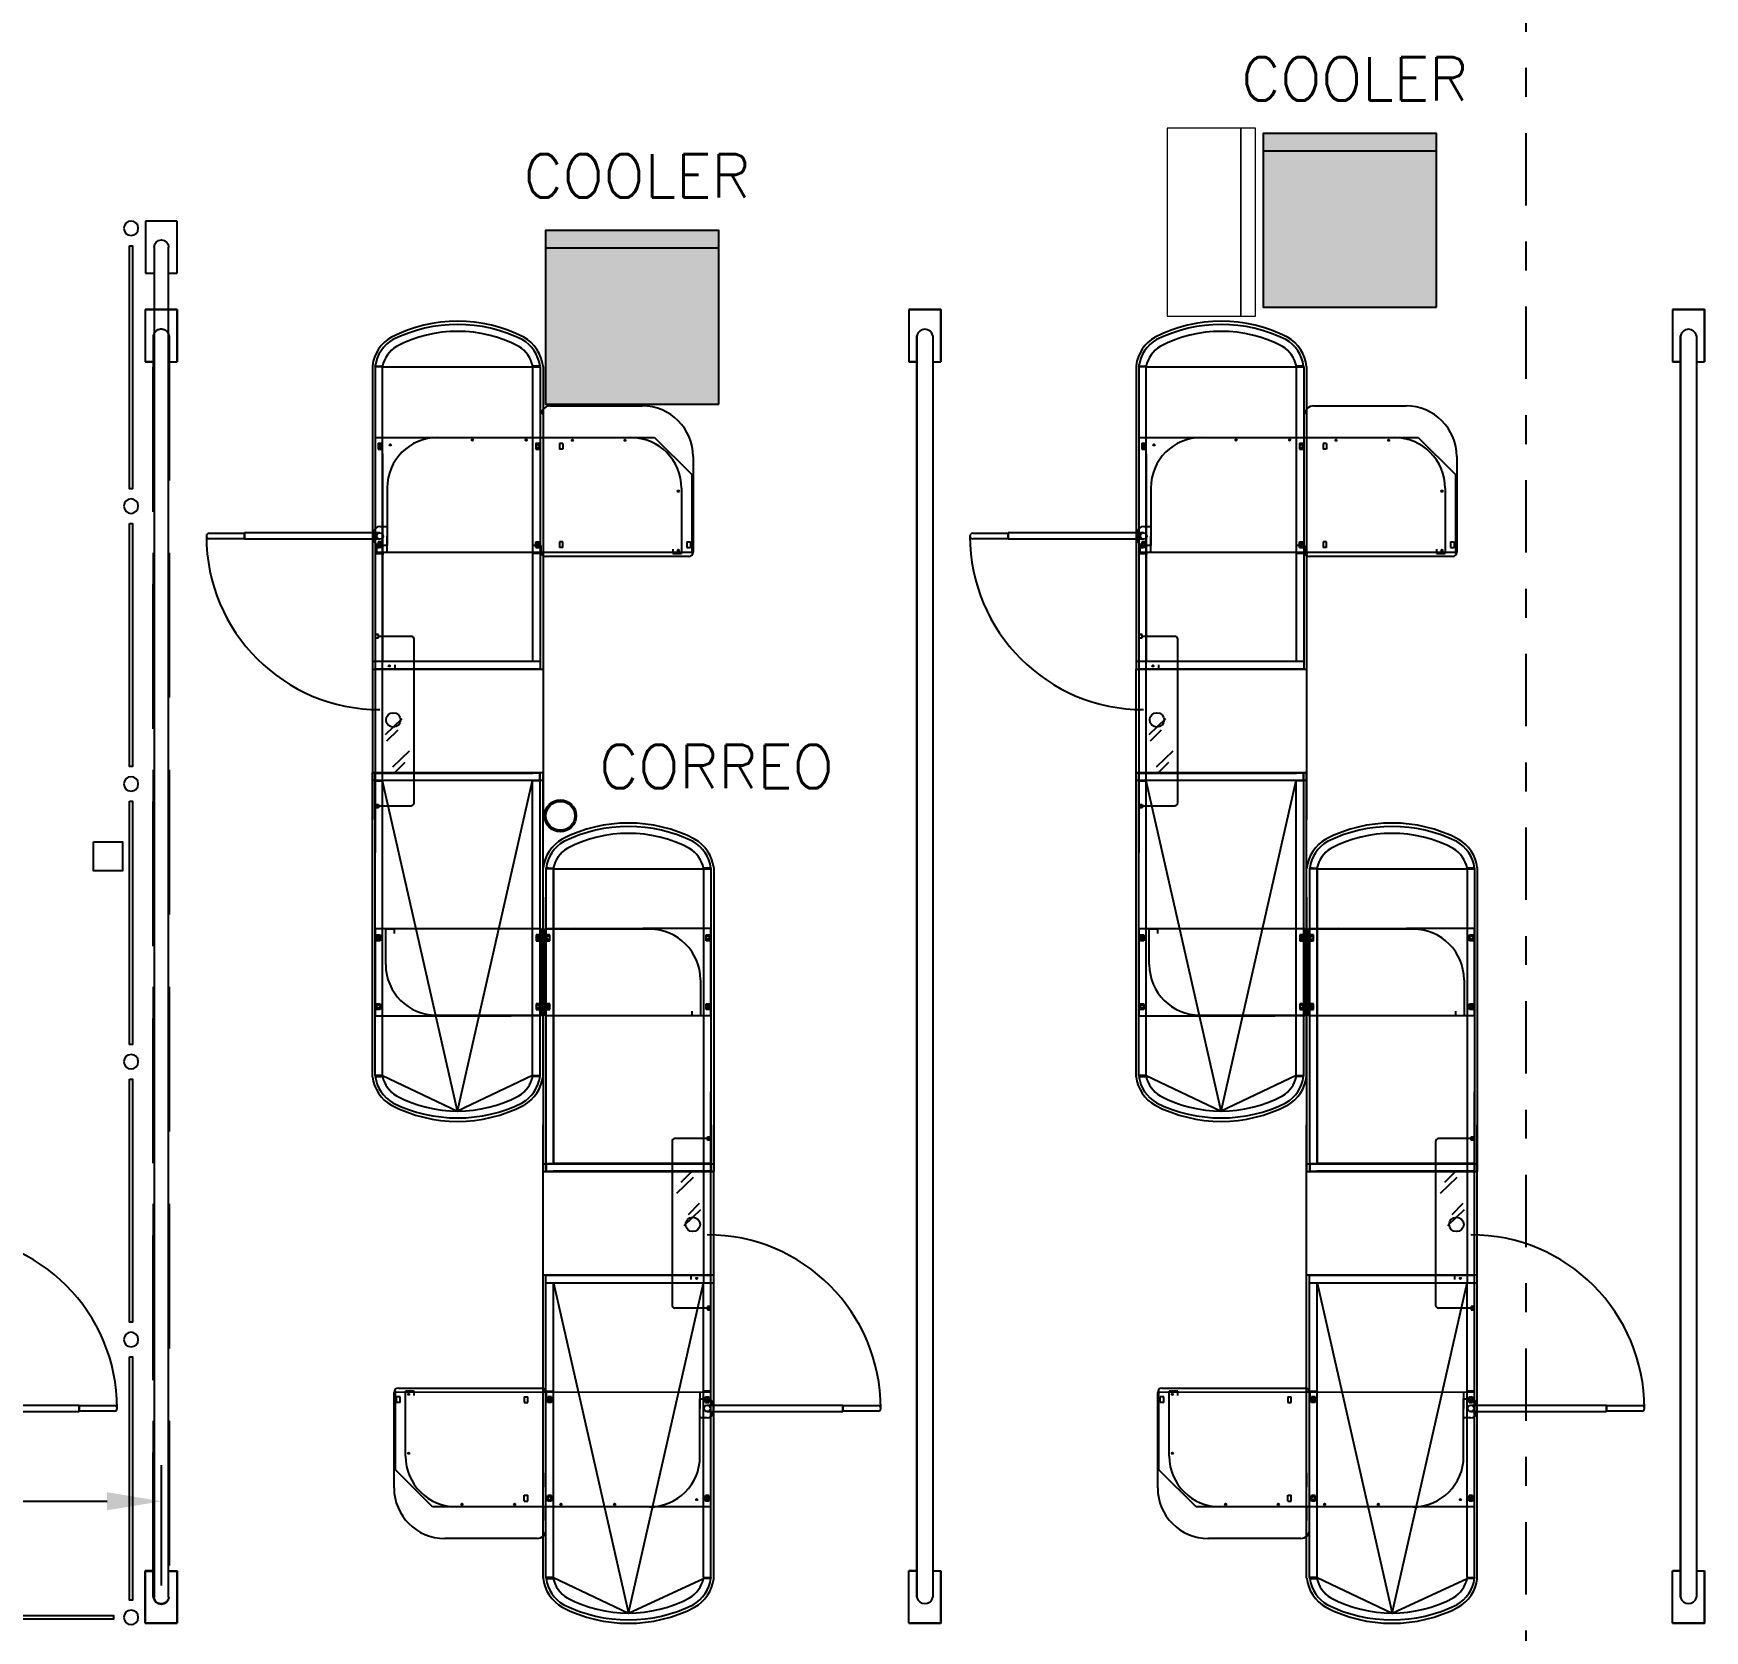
# Model space of a CAD drawing. Header units: millimetres. Extents: x 340 to 1003762, y 22 to 362022.
# Drawn here: x 406.99 to 412.77, y 42.37 to 47.89 of the extents above; entities that cross this region are included whole.
import ezdxf
from ezdxf.enums import TextEntityAlignment as Align
from ezdxf.xclip import XClip

# ---------------------------------------------------------------- set-up
doc = ezdxf.new("R2010")
doc.units = ezdxf.units.MM
doc.header["$XCLIPFRAME"] = 0
doc.linetypes.add('LSBB_P_002 - PLANTA 1° NIVEL SALA DE VENTAS$0$DASHDOT2', pattern=[0.5, 0.25, -0.125, 0, -0.125])
doc.linetypes.add('LSBB_P_002 - PLANTA 1° NIVEL SALA DE VENTAS$0$DASHED', pattern=[0.75, 0.5, -0.25])
for name, color, linetype in [('LSBB_P_002 - PLANTA 1° NIVEL SALA DE VENTAS$0$A-CHECKOUTS', 6, 'Continuous'), ('LSBB_P_002 - PLANTA 1° NIVEL SALA DE VENTAS$0$A-DEMOLICIONES', 30, 'LSBB_P_002 - PLANTA 1° NIVEL SALA DE VENTAS$0$DASHED'), ('LSBB_P_002 - PLANTA 1° NIVEL SALA DE VENTAS$0$COTAS 125', 2, 'Continuous'), ('LSBB_P_002 - PLANTA 1° NIVEL SALA DE VENTAS$0$E-CHECKOUT', 2, 'Continuous'), ('LSBB_P_002 - PLANTA 1° NIVEL SALA DE VENTAS$0$E-MUE-GOND', 8, 'Continuous'), ('LSBB_P_002 - PLANTA 1° NIVEL SALA DE VENTAS$0$EJES', 8, 'LSBB_P_002 - PLANTA 1° NIVEL SALA DE VENTAS$0$DASHDOT2'), ('LSBB_P_002 - PLANTA 1° NIVEL SALA DE VENTAS$0$HATCH LIQUIDOS', 65, 'Continuous'), ('XREF', 7, 'Continuous')]:
    doc.layers.add(name, color=color, linetype=linetype)
doc.layers.add('LSBB_P_002 - PLANTA 1° NIVEL SALA DE VENTAS$0$E-GONDOLAS CAJAS', color=1, linetype='Continuous', lineweight=5)
doc.styles.add('LSBB_P_002 - PLANTA 1° NIVEL SALA DE VENTAS$0$ROMANS', font='romans')
doc.styles.add('LSBB_P_002 - PLANTA 1° NIVEL SALA DE VENTAS$0$YUDICAD_ROMANS', font='romans.shx')
doc.dimstyles.new('LSBB_P_002 - PLANTA 1° NIVEL SALA DE VENTAS$0$DIMENSION-125', dxfattribs={"dimscale": 125, "dimtxt": 0.0015, "dimasz": 0.0015, "dimexe": 0.001, "dimexo": 0.0005, "dimgap": 0.0005, "dimtad": 1, "dimdec": 0, "dimlfac": 100, "dimzin": 0, "dimdsep": 46, "dimtxsty": 'LSBB_P_002 - PLANTA 1° NIVEL SALA DE VENTAS$0$ROMANS', "dimcen": 0.004, "dimclrd": 4, "dimclre": 8, "dimclrt": 3, "dimadec": 0, "dimazin": 0, "dimtfac": 1, "dimtdec": 0, "dimtix": 1, "dimtofl": 0, "dimtmove": 2, "dimatfit": 3, "dimfxl": 0, "dimtolj": 1, "dimtzin": 0, "dimarcsym": 0})

# ---------------------------------------------------------------- blocks, each defined once
blk = doc.blocks.new('LSBB_P_002 - PLANTA 1° NIVEL SALA DE VENTAS$0$CHECKOUT 450')
at = {"layer": 'LSBB_P_002 - PLANTA 1° NIVEL SALA DE VENTAS$0$E-CHECKOUT'}
for p, q in [((-0.2963, 1.9455), (-0.2963, 0.8969)), ((-0.2868, 1.949), (-0.2868, 0.3769)), ((-0.2768, 1.9432), (-0.2868, 1.9432)), ((-0.2868, 1.941), (-0.2868, 1.9432)), ((-0.2768, 1.9432), (-0.2868, 1.9432)), ((-0.2768, 1.942), (-0.2868, 1.942)), ((-0.2608, 1.941), (-0.2868, 1.941)), ((-0.2608, 1.941), (-0.2868, 1.941)), ((-0.2864, 1.9442), (-0.2614, 1.9442)), ((-0.2768, 1.9432), (-0.2768, 1.9442)), ((-0.2768, 1.9432), (-0.2768, 1.942)), ((0.2576, 1.941), (0.2836, 1.941)), ((0.2831, 1.9442), (0.2581, 1.9442)), ((0.2736, 1.9432), (0.2736, 1.9442)), ((0.2736, 1.9432), (0.2836, 1.9432)), ((0.2736, 1.9432), (0.2836, 1.9432)), ((0.2736, 1.9432), (0.2736, 1.942)), ((0.2836, 1.9432), (0.2736, 1.9432)), ((0.2836, 1.9432), (0.2736, 1.9432)), ((0.2736, 1.942), (0.2836, 1.942)), ((0.2836, 1.9432), (0.2836, 0.8969)), ((0.2936, 1.9432), (0.2936, 0.8969)), ((-0.2831, 1.6968), (0.6795, 1.6973)), ((-0.2763, 1.6773), (-0.2643, 1.6773)), ((-0.2763, 1.6773), (-0.2763, 1.6573)), ((-0.2703, 1.6773), (-0.2703, 1.6573)), ((-0.2643, 1.6773), (-0.2643, 1.6573)), ((-0.0703, 1.6968), (0.5973, 1.6968)), ((0.2683, 1.6773), (0.2803, 1.6773)), ((0.2683, 1.6773), (0.2683, 1.6573)), ((0.2803, 1.6773), (0.2803, 1.6573)), ((0.3623, 1.6768), (0.3503, 1.6768)), ((0.3503, 1.6768), (0.3503, 1.6568)), ((0.3623, 1.6768), (0.3623, 1.6568)), ((0.6795, 1.6973), (0.8078, 1.569)), ((-0.2763, 1.6673), (-0.2643, 1.6673)), ((-0.2763, 1.6573), (-0.2643, 1.6573)), ((-0.2608, 1.641), (-0.2608, 0.9231)), ((0.2576, 1.641), (0.2576, 0.9231)), ((0.2683, 1.6573), (0.2803, 1.6573)), ((0.3623, 1.6568), (0.3503, 1.6568)), ((0.8123, 1.6313), (0.8123, 1.3013)), ((0.8078, 1.569), (0.8078, 1.2963)), ((0.7723, 1.5218), (0.7723, 1.2968)), ((-0.2763, 1.3368), (-0.2763, 1.3168)), ((-0.2643, 1.3368), (-0.2763, 1.3368)), ((-0.2643, 1.3368), (-0.2643, 1.3168)), ((0.2683, 1.3168), (0.2683, 1.3368)), ((0.2683, 1.3368), (0.2803, 1.3368)), ((0.2803, 1.3368), (0.2803, 1.3168)), ((0.3503, 1.3368), (0.3503, 1.3168)), ((0.3623, 1.3368), (0.3503, 1.3368)), ((0.3623, 1.3168), (0.3623, 1.3368)), ((0.7913, 1.3368), (0.7913, 1.3168)), ((0.7913, 1.3368), (0.8033, 1.3368)), ((0.8033, 1.3368), (0.8033, 1.3168)), ((-0.2716, 1.3168), (-0.2831, 1.3168)), ((-0.2716, 1.3158), (-0.2831, 1.3158)), ((-0.2831, 1.2981), (-0.2594, 1.2981)), ((-0.2831, 1.2968), (-0.2571, 1.2968)), ((-0.2826, 1.3246), (-0.2571, 1.3246)), ((-0.2826, 1.3246), (-0.2826, 1.2981)), ((-0.2826, 1.3015), (0.8123, 1.301)), ((-0.2643, 1.3168), (-0.2763, 1.3168)), ((-0.2594, 1.2968), (-0.2594, 1.2981)), ((0.2861, 1.3246), (0.2613, 1.3246)), ((0.2623, 1.2968), (0.2623, 1.2981)), ((0.2861, 1.2981), (0.2623, 1.2981)), ((0.2873, 1.2968), (0.2623, 1.2968)), ((0.2683, 1.3168), (0.2803, 1.3168)), ((0.2861, 1.3246), (0.2861, 1.2981)), ((0.2861, 1.2981), (0.2861, 1.3231)), ((0.2973, 1.2968), (0.2873, 1.2968)), ((0.7973, 1.2863), (0.3023, 1.2863)), ((0.3623, 1.3168), (0.3503, 1.3168)), ((0.7423, 1.3118), (0.7423, 1.2968)), ((0.7423, 1.2968), (0.7723, 1.2968)), ((0.7913, 1.3168), (0.8033, 1.3168)), ((0.2824, 0.9231), (-0.2964, 0.9231)), ((-0.2964, 0.8969), (0.2936, 0.8969)), ((-0.2841, 0.8981), (0.2836, 0.8981)), ((-0.2608, -0.5073), (-0.2608, 0.9231)), ((-0.219, 0.8969), (-0.249, 0.8969)), ((-0.219, 0.9119), (-0.219, 0.8969)), ((-0.2868, 0.8504), (-0.2868, 0.2634)), ((-0.2964, 0.5381), (0.18, 0.5381)), ((-0.2963, -0.5118), (-0.2963, 0.5381)), ((-0.2868, 0.5381), (-0.2608, 0.5381)), ((-0.2868, -0.5095), (-0.2868, 0.5381)), ((-0.2868, 0.5369), (-0.2631, 0.5369)), ((-0.2863, 0.5104), (-0.2863, 0.5369)), ((-0.2841, 0.5369), (0.2586, 0.5369)), ((-0.2631, 0.5381), (-0.2631, 0.5369)), ((-0.2208, 0.5377), (-0.1826, 0.5759)), ((0.2586, 0.5381), (0.2586, 0.5369)), ((0.2836, 0.5381), (0.2586, 0.5381)), ((0.2824, 0.5369), (0.2586, 0.5369)), ((0.2824, 0.5369), (0.2824, 0.5119)), ((0.2824, 0.5104), (0.2824, 0.5369)), ((0.2936, 0.5381), (0.2836, 0.5381)), ((0.2836, -0.5095), (0.2836, 0.5381)), ((0.2936, -0.5095), (0.2936, 0.5381)), ((0.2936, 0.5119), (-0.2964, 0.5119)), ((-0.2863, 0.5104), (-0.2608, 0.5104)), ((0.2576, -0.5073), (0.2576, 0.5119)), ((0.2824, 0.5104), (0.2576, 0.5104)), ((0.3036, 0.2086), (0.3036, -0.839)), ((0.3036, 0.2086), (0.3136, 0.2086)), ((0.3036, 0.2086), (0.3136, 0.2086)), ((0.3136, 0.2086), (0.3036, 0.2086)), ((0.3136, 0.2086), (0.3036, 0.2086)), ((0.3136, 0.2073), (0.3036, 0.2073)), ((0.3296, 0.2063), (0.3036, 0.2063)), ((0.3041, 0.2096), (0.3291, 0.2096)), ((0.3136, 0.2086), (0.3136, 0.2096)), ((0.3136, 0.2086), (0.3136, 0.2073)), ((0.3296, 0.2063), (0.3296, -0.8128)), ((0.8481, 0.2063), (0.8741, 0.2063)), ((0.8481, 0.2063), (0.8741, 0.2063)), ((0.8481, 0.2063), (0.8481, -1.224)), ((0.8736, 0.2096), (0.8486, 0.2096)), ((0.8641, 0.2086), (0.8641, 0.2096)), ((0.8641, 0.2086), (0.8741, 0.2086)), ((0.8641, 0.2086), (0.8641, 0.2073)), ((0.8641, 0.2086), (0.8741, 0.2086)), ((0.8641, 0.2073), (0.8741, 0.2073)), ((0.8741, 0.2063), (0.8741, 0.2086)), ((0.8741, 0.2086), (0.8741, -0.839)), ((0.8835, 0.2109), (0.8835, -0.839)), ((0.2936, 0.1086), (0.2936, -0.839)), ((-0.2868, 0), (0.2868, 0)), ((-0.2503, -0.1241), (-0.2503, 0)), ((0.3005, 0), (0.6391, 0)), ((0.8741, 0), (0.6391, 0)), ((-0.2818, -0.0415), (-0.2818, -0.0215)), ((-0.2818, -0.0215), (-0.2698, -0.0215)), ((-0.2818, -0.0315), (-0.2698, -0.0315)), ((-0.2698, -0.0415), (-0.2818, -0.0415)), ((-0.2758, -0.0215), (-0.2758, -0.0415)), ((-0.2698, -0.0215), (-0.2698, -0.0415)), ((-0.2203, -0.0013), (-0.2503, -0.0013)), ((-0.2203, -0.0162), (-0.2203, -0.0013)), ((0.2818, -0.0215), (0.2698, -0.0215)), ((0.2698, -0.0215), (0.2698, -0.0415)), ((0.2818, -0.0315), (0.2698, -0.0315)), ((0.2698, -0.0415), (0.2818, -0.0415)), ((0.2758, -0.0215), (0.2758, -0.0415)), ((0.2818, -0.0415), (0.2818, -0.0215)), ((0.3175, -0.0215), (0.3055, -0.0215)), ((0.3055, -0.0215), (0.3055, -0.0415)), ((0.3055, -0.0415), (0.3175, -0.0415)), ((0.3175, -0.0415), (0.3175, -0.0215)), ((0.8571, -0.0215), (0.8691, -0.0215)), ((0.8571, -0.0415), (0.8571, -0.0215)), ((0.8691, -0.0415), (0.8571, -0.0415)), ((0.8691, -0.0215), (0.8691, -0.0415)), ((0.8376, -0.1768), (0.8376, -0.3009)), ((-0.2818, -0.2794), (-0.2818, -0.2594)), ((-0.2818, -0.2594), (-0.2698, -0.2594)), ((-0.2698, -0.2794), (-0.2818, -0.2794)), ((-0.2698, -0.2594), (-0.2698, -0.2794)), ((0.2818, -0.2594), (0.2698, -0.2594)), ((0.2698, -0.2594), (0.2698, -0.2794)), ((0.2698, -0.2794), (0.2818, -0.2794)), ((0.2818, -0.2794), (0.2818, -0.2594)), ((0.3175, -0.2594), (0.3055, -0.2594)), ((0.3055, -0.2594), (0.3055, -0.2794)), ((0.3055, -0.2694), (0.3175, -0.2694)), ((0.3055, -0.2794), (0.3175, -0.2794)), ((0.3115, -0.2794), (0.3115, -0.2594)), ((0.3175, -0.2794), (0.3175, -0.2594)), ((0.8076, -0.2846), (0.8076, -0.2996)), ((0.8571, -0.2594), (0.8691, -0.2594)), ((0.8571, -0.2794), (0.8571, -0.2594)), ((0.8691, -0.2694), (0.8571, -0.2694)), ((0.8691, -0.2794), (0.8571, -0.2794)), ((0.8631, -0.2794), (0.8631, -0.2594)), ((0.8691, -0.2594), (0.8691, -0.2794)), ((-0.2868, -0.3009), (-0.0518, -0.3009)), ((0.2868, -0.3009), (-0.0518, -0.3009)), ((0.8741, -0.3009), (0.3005, -0.3009)), ((0.8076, -0.2996), (0.8376, -0.2996)), ((-0.2868, -0.5073), (-0.2868, -0.5095)), ((-0.2608, -0.5073), (-0.2868, -0.5073)), ((-0.2608, -0.5073), (-0.2868, -0.5073)), ((-0.2768, -0.5083), (-0.2868, -0.5083)), ((-0.2768, -0.5095), (-0.2868, -0.5095)), ((-0.2768, -0.5095), (-0.2868, -0.5095)), ((-0.2864, -0.5105), (-0.2614, -0.5105)), ((-0.2768, -0.5095), (-0.2768, -0.5083)), ((-0.2768, -0.5095), (-0.2768, -0.5105)), ((0.2576, -0.5073), (0.2836, -0.5073)), ((0.2831, -0.5105), (0.2581, -0.5105)), ((0.2736, -0.5083), (0.2836, -0.5083)), ((0.2736, -0.5095), (0.2736, -0.5083)), ((0.2836, -0.5095), (0.2736, -0.5095)), ((0.2836, -0.5095), (0.2736, -0.5095)), ((0.2736, -0.5095), (0.2836, -0.5095)), ((0.2736, -0.5095), (0.2836, -0.5095)), ((0.2736, -0.5095), (0.2736, -0.5105)), ((0.8741, -1.1512), (0.8741, -0.5642)), ((0.8741, -2.2419), (0.8741, -0.6777)), ((0.2936, -0.8128), (0.8836, -0.8128)), ((0.2936, -0.839), (0.3036, -0.839)), ((0.3036, -0.839), (0.3286, -0.839)), ((0.3049, -0.8113), (0.3296, -0.8113)), ((0.3049, -0.8113), (0.3049, -0.8378)), ((0.3049, -0.8378), (0.3049, -0.8128)), ((0.3049, -0.8378), (0.3286, -0.8378)), ((0.8713, -0.8378), (0.3286, -0.8378)), ((0.3286, -0.839), (0.3286, -0.8378)), ((0.8836, -0.839), (0.4072, -0.839)), ((0.8836, -1.1977), (0.2936, -1.1978)), ((0.2936, -2.2441), (0.2936, -1.1978)), ((0.3036, -2.2441), (0.3036, -1.1978)), ((0.8713, -1.199), (0.3036, -1.199)), ((0.8835, -2.2465), (0.8835, -1.1977)), ((0.3049, -1.224), (0.8836, -1.224)), ((0.3296, -2.2419), (0.3296, -1.224)), ((0.8481, -2.2419), (0.8481, -1.224)), ((0.8736, -1.6024), (-0.2214, -1.6019)), ((-0.2214, -1.9323), (-0.2214, -1.6023)), ((-0.2169, -1.87), (-0.2169, -1.5973)), ((-0.2064, -1.5873), (0.2886, -1.5873)), ((-0.1814, -1.8228), (-0.1814, -1.5978)), ((-0.1514, -1.5978), (-0.1814, -1.5978)), ((-0.1514, -1.6128), (-0.1514, -1.5978)), ((0.2936, -1.5978), (0.3036, -1.5978)), ((0.3036, -1.5978), (0.3286, -1.5978)), ((0.3049, -1.599), (0.3286, -1.599)), ((0.3049, -1.6255), (0.3049, -1.599)), ((0.3049, -1.599), (0.3049, -1.624)), ((0.3286, -1.5978), (0.3286, -1.599)), ((0.8741, -1.5978), (0.8481, -1.5978)), ((0.8503, -1.5978), (0.8503, -1.599)), ((0.8741, -1.599), (0.8503, -1.599)), ((0.8736, -1.6255), (0.8736, -1.599)), ((-0.2124, -1.6378), (-0.2124, -1.6178)), ((-0.2004, -1.6178), (-0.2124, -1.6178)), ((-0.2004, -1.6378), (-0.2124, -1.6378)), ((-0.2004, -1.6378), (-0.2004, -1.6178)), ((0.2286, -1.6178), (0.2286, -1.6378)), ((0.2286, -1.6178), (0.2406, -1.6178)), ((0.2286, -1.6378), (0.2406, -1.6378)), ((0.2406, -1.6378), (0.2406, -1.6178)), ((0.3049, -1.6255), (0.3296, -1.6255)), ((0.3106, -1.6378), (0.3106, -1.6178)), ((0.3226, -1.6178), (0.3106, -1.6178)), ((0.3226, -1.6378), (0.3106, -1.6378)), ((0.3226, -1.6178), (0.3226, -1.6378)), ((0.8736, -1.6255), (0.8481, -1.6255)), ((0.8552, -1.6178), (0.8672, -1.6178)), ((0.8552, -1.6378), (0.8552, -1.6178)), ((0.8552, -1.6378), (0.8672, -1.6378)), ((0.8672, -1.6378), (0.8672, -1.6178)), ((-0.0886, -1.9983), (-0.2169, -1.87)), ((0.2936, -1.8802), (0.2936, -1.9302)), ((0.2286, -1.9578), (0.2406, -1.9578)), ((0.2286, -1.9778), (0.2286, -1.9578)), ((0.2406, -1.9778), (0.2406, -1.9578)), ((0.3226, -1.9583), (0.3106, -1.9583)), ((0.3106, -1.9783), (0.3106, -1.9583)), ((0.3226, -1.9783), (0.3226, -1.9583)), ((0.8672, -1.9583), (0.8552, -1.9583)), ((0.8552, -1.9783), (0.8552, -1.9583)), ((0.8612, -1.9783), (0.8612, -1.9583)), ((0.8672, -1.9783), (0.8672, -1.9583)), ((0.8741, -1.9978), (-0.0886, -1.9983)), ((0.6612, -1.9978), (-0.0064, -1.9978)), ((0.2286, -1.9778), (0.2406, -1.9778)), ((0.2936, -1.9951), (0.2936, -2.0451)), ((0.3226, -1.9783), (0.3106, -1.9783)), ((0.8672, -1.9683), (0.8552, -1.9683)), ((0.8672, -1.9783), (0.8552, -1.9783)), ((0.3296, -2.2419), (0.3036, -2.2419)), ((0.3136, -2.2429), (0.3036, -2.2429)), ((0.3136, -2.2441), (0.3036, -2.2441)), ((0.3136, -2.2441), (0.3036, -2.2441)), ((0.3036, -2.2441), (0.3136, -2.2441)), ((0.3036, -2.2441), (0.3136, -2.2441)), ((0.3041, -2.2451), (0.3291, -2.2451)), ((0.3136, -2.2441), (0.3136, -2.2429)), ((0.3136, -2.2441), (0.3136, -2.2451)), ((0.8481, -2.2419), (0.8741, -2.2419)), ((0.8481, -2.2419), (0.8741, -2.2419)), ((0.8736, -2.2451), (0.8486, -2.2451)), ((0.8641, -2.2429), (0.8741, -2.2429)), ((0.8641, -2.2441), (0.8641, -2.2429)), ((0.8641, -2.2441), (0.8741, -2.2441)), ((0.8641, -2.2441), (0.8641, -2.2451)), ((0.8641, -2.2441), (0.8741, -2.2441)), ((0.8741, -2.2419), (0.8741, -2.2441))]:
    blk.add_line(p, q, dxfattribs=at)
at = {"layer": 'LSBB_P_002 - PLANTA 1° NIVEL SALA DE VENTAS$0$E-CHECKOUT', "linetype": 'Continuous'}
for p, q in [((-0.2608, 1.941), (0.2576, 1.941)), ((-0.2453, 1.5223), (-0.2453, 1.3898)), ((-0.2703, 1.3898), (-0.2453, 1.3898)), ((-0.2703, 1.3898), (-0.2703, 1.3898)), ((-0.2453, 1.3898), (-0.2453, 1.3238)), ((-0.8608, 1.3663), (-0.7386, 1.3663)), ((-0.7386, 1.3473), (-0.8608, 1.3473)), ((-0.7386, 1.3458), (-0.7386, 1.3678)), ((-0.2703, 1.3678), (-0.7386, 1.3678)), ((-0.7386, 1.3663), (-0.7386, 1.3473)), ((-0.2703, 1.3458), (-0.7386, 1.3458)), ((-0.2903, 1.3438), (-0.2903, 1.3698)), ((-0.2453, 1.3015), (-0.2453, 1.3568)), ((-0.2453, 1.3238), (-0.2703, 1.3238)), ((-0.2964, 0.8969), (-0.2964, 0.3769)), ((0.2936, 0.8969), (0.2936, 0.3769)), ((0.2586, 0.5381), (-0.2964, 0.5381)), ((-0.2868, 0), (-0.2868, -0.3009)), ((0.2868, 0), (0.2868, -0.3009)), ((0.3005, -0.3009), (0.3005, 0)), ((0.8727, -0.0002), (0.4041, 0)), ((0.8741, -0.3009), (0.8741, 0)), ((0.6626, -0.0018), (0.3005, -0.0018)), ((-0.2854, -0.3007), (0.1832, -0.3009)), ((-0.0753, -0.2991), (0.2868, -0.2991)), ((0.2936, -1.1978), (0.2936, -0.6777)), ((0.8836, -1.1977), (0.8836, -0.6777)), ((0.3286, -0.839), (0.8836, -0.839)), ((0.8362, -1.6024), (0.8362, -1.6578)), ((0.8362, -1.6908), (0.8362, -1.6248)), ((0.8362, -1.6248), (0.8612, -1.6248)), ((0.8612, -1.6468), (1.3296, -1.6468)), ((0.8612, -1.6688), (1.3296, -1.6688)), ((0.8812, -1.6448), (0.8812, -1.6708)), ((1.3296, -1.6468), (1.3296, -1.6688)), ((1.3296, -1.6673), (1.3296, -1.6483)), ((1.3296, -1.6483), (1.4517, -1.6483)), ((1.4517, -1.6673), (1.3296, -1.6673)), ((0.8612, -1.6908), (0.8362, -1.6908)), ((0.8362, -1.8233), (0.8362, -1.6908)), ((0.8612, -1.6908), (0.8612, -1.6908)), ((0.2936, -1.9102), (0.2936, -1.8802))]:
    blk.add_line(p, q, dxfattribs=at)
at = {"layer": 'LSBB_P_002 - PLANTA 1° NIVEL SALA DE VENTAS$0$E-CHECKOUT', "ltscale": 0.1}
for p, q in [((0.3173, 1.8063), (0.6373, 1.8063)), ((0.2736, -2.1073), (-0.0464, -2.1073))]:
    blk.add_line(p, q, dxfattribs=at)
at = {"layer": 'LSBB_P_002 - PLANTA 1° NIVEL SALA DE VENTAS$0$E-CHECKOUT', "color": 8}
for p, q in [((-0.2868, 1.0169), (-0.2868, 1.0054)), ((-0.2753, 1.0169), (-0.2868, 1.0169)), ((-0.2753, 1.0159), (-0.2868, 1.0159)), ((-0.2868, 1.0054), (-0.2753, 1.0054)), ((-0.2772, 1.0104), (-0.1622, 1.0104)), ((-0.2753, 1.0054), (-0.2753, 1.0169)), ((-0.2753, 1.0054), (-0.2753, 1.0169)), ((-0.1522, 0.4346), (-0.1522, 1.0004)), ((-0.2505, 0.6705), (-0.1929, 0.726)), ((-0.2459, 0.6494), (-0.2077, 0.6876)), ((-0.2253, 0.5587), (-0.1677, 0.6143)), ((-0.1667, 0.5876), (-0.1667, 0.5876)), ((-0.2872, 0.4246), (-0.1611, 0.4246)), ((-0.2868, 0.4181), (-0.2868, 0.4296)), ((-0.2868, 0.4296), (-0.2753, 0.4296)), ((-0.2753, 0.4191), (-0.2868, 0.4191)), ((-0.2753, 0.4181), (-0.2868, 0.4181)), ((-0.2753, 0.4296), (-0.2753, 0.4181)), ((-0.2753, 0.4296), (-0.2753, 0.4181)), ((0.7395, -0.7355), (0.7395, -1.3012)), ((0.8745, -0.7255), (0.7483, -0.7255)), ((0.8626, -0.7305), (0.8626, -0.719)), ((0.8626, -0.7305), (0.8626, -0.719)), ((0.8626, -0.719), (0.8741, -0.719)), ((0.8626, -0.72), (0.8741, -0.72)), ((0.8741, -0.7305), (0.8626, -0.7305)), ((0.8741, -0.719), (0.8741, -0.7305)), ((0.8126, -0.8596), (0.755, -0.9152)), ((0.808, -0.8386), (0.7699, -0.8768)), ((0.8736, -0.8113), (0.8481, -0.8113)), ((0.8741, -0.839), (0.8481, -0.839)), ((0.8503, -0.839), (0.8503, -0.8378)), ((0.8741, -0.8378), (0.8503, -0.8378)), ((0.8736, -0.8113), (0.8736, -0.8378)), ((0.7539, -0.8884), (0.7539, -0.8884)), ((0.8377, -0.9713), (0.7801, -1.0269)), ((0.8332, -0.9503), (0.795, -0.9885)), ((0.8062, -1.1978), (0.8362, -1.1978)), ((0.8062, -1.2128), (0.8062, -1.1978)), ((0.8645, -1.3112), (0.7495, -1.3112)), ((0.8626, -1.3062), (0.8626, -1.3177)), ((0.8741, -1.3062), (0.8626, -1.3062)), ((0.8626, -1.3167), (0.8741, -1.3167)), ((0.8626, -1.3177), (0.8741, -1.3177)), ((0.8645, -1.3112), (0.8745, -1.3112)), ((0.8741, -1.3177), (0.8741, -1.3062))]:
    blk.add_line(p, q, dxfattribs=at)
at = {"layer": 'LSBB_P_002 - PLANTA 1° NIVEL SALA DE VENTAS$0$E-CHECKOUT', "color": 8, "linetype": 'Continuous'}
for p, q in [((-0.0016, -0.6303), (-0.2608, 0.5104)), ((-0.0016, -0.6303), (0.2576, 0.5119)), ((-0.2608, -0.5073), (-0.0016, -0.6303)), ((0.2576, -0.5073), (-0.0016, -0.6303)), ((0.3296, -1.224), (0.5889, -2.3649)), ((0.5889, -2.3649), (0.8481, -1.224)), ((0.3296, -2.2419), (0.5889, -2.3649)), ((0.5889, -2.3649), (0.8486, -2.2451))]:
    blk.add_line(p, q, dxfattribs=at)
at = {"layer": 'LSBB_P_002 - PLANTA 1° NIVEL SALA DE VENTAS$0$E-CHECKOUT', "linetype": 'Continuous'}
for points in [[(-0.2608, 1.941), (0.2576, 1.941), (0.2576, 0.9231), (-0.2608, 0.9231)], [(-0.2608, 1.941), (0.2576, 1.941), (0.2576, 0.9231), (-0.2608, 0.9231)], [(0.8481, -0.8115), (0.3296, -0.8115), (0.3296, 0.2063), (0.8481, 0.2063)], [(0.8481, -0.8115), (0.3296, -0.8115), (0.3296, 0.2063), (0.8481, 0.2063)]]:
    blk.add_lwpolyline(points, close=True, dxfattribs=at)
at = {"layer": 'LSBB_P_002 - PLANTA 1° NIVEL SALA DE VENTAS$0$E-CHECKOUT'}
for centre, radius in [((0.0497, 1.6883), 0.0025), ((0.2353, 1.6883), 0.0025), ((0.3953, 1.6878), 0.0025), ((0.5773, 1.6878), 0.0025), ((-0.2703, 1.6673), 0.0055), ((-0.2343, 1.6718), 0.0025), ((0.2748, 1.6673), 0.0055), ((0.7613, 1.5118), 0.0025), ((-0.2703, 1.3268), 0.0055), ((0.2748, 1.3268), 0.0055), ((0.7613, 1.3078), 0.0025), ((-0.238, 0.9079), 0.0025), ((-0.2758, -0.0315), 0.0055), ((0.2758, -0.0315), 0.0055), ((0.3115, -0.0315), 0.0055), ((0.8631, -0.0315), 0.0055), ((-0.2758, -0.2694), 0.0055), ((0.2758, -0.2694), 0.0055), ((0.3115, -0.2694), 0.0055), ((0.8631, -0.2694), 0.0055), ((-0.1704, -1.6088), 0.0025), ((0.3161, -1.6278), 0.0055), ((0.8612, -1.6278), 0.0055), ((-0.1704, -1.8128), 0.0025), ((0.3161, -1.9683), 0.0055), ((0.8612, -1.9683), 0.0055), ((0.0136, -1.9888), 0.0025), ((0.1956, -1.9888), 0.0025), ((0.3556, -1.9893), 0.0025), ((0.5412, -1.9893), 0.0025), ((0.8252, -1.9728), 0.0025)]:
    blk.add_circle(centre, radius, dxfattribs=at)
at = {"layer": 'LSBB_P_002 - PLANTA 1° NIVEL SALA DE VENTAS$0$E-CHECKOUT', "linetype": 'Continuous'}
for centre in [(-0.2703, 1.3568), (0.8612, -1.6578)]:
    blk.add_circle(centre, 0.011, dxfattribs=at)
at = {"layer": 'LSBB_P_002 - PLANTA 1° NIVEL SALA DE VENTAS$0$E-CHECKOUT', "color": 8}
for centre, radius in [((-0.2241, 0.7211), 0.025), ((0.8114, -1.022), 0.025), ((0.8252, -1.2088), 0.0025)]:
    blk.add_circle(centre, radius, dxfattribs=at)
at = {"layer": 'LSBB_P_002 - PLANTA 1° NIVEL SALA DE VENTAS$0$E-CHECKOUT'}
for centre, radius, start, end in [((-0.0016, 1.5995), 0.5, 62.78974, 117.21026), ((-0.0016, 1.5824), 0.5053, 63.73094, 116.26906), ((-0.1634, 1.928), 0.134, 119.90141, 172.49817), ((-0.1634, 1.928), 0.124, 119.90141, 172.49817), ((-0.0016, 1.6092), 0.4548, 62.27991, 117.72009), ((0.1602, 1.928), 0.124, 7.50183, 60.09859), ((0.1593, 1.927), 0.1353, 6.86396, 59.96911), ((-0.1587, 1.9219), 0.105, 121.20062, 167.75138), ((0.1555, 1.9219), 0.105, 12.24862, 58.79938), ((0.6373, 1.6313), 0.175, 0, 90), ((-0.0703, 1.5223), 0.175, 90, 180), ((0.5973, 1.5218), 0.175, 0, 90), ((0.3023, 1.3013), 0.015, 180, 270), ((0.7973, 1.3013), 0.015, 270, 0), ((0.5889, -0.1351), 0.5, 62.78974, 117.21026), ((0.5889, -0.1522), 0.5053, 63.73094, 116.26906), ((0.428, 0.1924), 0.1353, 120.03089, 173.13604), ((0.427, 0.1934), 0.124, 119.90141, 172.49817), ((0.5889, -0.1255), 0.4548, 62.27991, 117.72009), ((0.7507, 0.1934), 0.124, 7.50183, 60.09859), ((0.7507, 0.1934), 0.134, 7.50183, 60.09859), ((0.4317, 0.1873), 0.105, 121.20062, 167.75138), ((0.746, 0.1873), 0.105, 12.24862, 58.79938), ((0.6626, -0.1768), 0.175, 0, 90), ((-0.0753, -0.1241), 0.175, 180, 270), ((-0.1634, -0.4943), 0.134, 187.50183, 240.09859), ((-0.1634, -0.4943), 0.124, 187.50183, 240.09859), ((-0.1587, -0.4882), 0.105, 192.24862, 238.79938), ((0.1555, -0.4882), 0.105, 301.20062, 347.75138), ((0.1602, -0.4943), 0.124, 299.90141, 352.49817), ((0.1593, -0.4934), 0.1353, 300.03089, 353.13604), ((-0.0016, -0.1658), 0.5, 242.78974, 297.21026), ((-0.0016, -0.1487), 0.5053, 243.73094, 296.26906), ((-0.0016, -0.1755), 0.4548, 242.27991, 297.72009), ((-0.2064, -1.6023), 0.015, 90, 180), ((0.2886, -1.6023), 0.015, 0, 90), ((-0.0064, -1.8228), 0.175, 180, 270), ((0.6612, -1.8233), 0.175, 270, 0), ((-0.0464, -1.9323), 0.175, 180, 270), ((0.428, -2.228), 0.1353, 186.86396, 239.96911), ((0.427, -2.229), 0.124, 187.50183, 240.09859), ((0.4317, -2.2229), 0.105, 192.24862, 238.79938), ((0.746, -2.2229), 0.105, 301.20062, 347.75138), ((0.7507, -2.229), 0.124, 299.90141, 352.49817), ((0.7507, -2.229), 0.134, 299.90141, 352.49817), ((0.5889, -1.9005), 0.5, 242.78974, 297.21026), ((0.5889, -1.8833), 0.5053, 243.73094, 296.26906), ((0.5889, -1.9101), 0.4548, 242.27991, 297.72009)]:
    blk.add_arc(centre, radius, start, end, dxfattribs=at)
at = {"layer": 'LSBB_P_002 - PLANTA 1° NIVEL SALA DE VENTAS$0$E-CHECKOUT', "ltscale": 0.1}
for centre, start, end in [((0.3173, 1.7763), 90, 180), ((0.2736, -2.0773), 270, 0)]:
    blk.add_arc(centre, 0.03, start, end, dxfattribs=at)
at = {"layer": 'LSBB_P_002 - PLANTA 1° NIVEL SALA DE VENTAS$0$E-CHECKOUT', "linetype": 'Continuous'}
for centre, radius, start, end in [((-0.2703, 1.3698), 0.02, 90, 180), ((-0.8608, 1.3568), 0.0095, 90, 270), ((-0.2703, 1.3568), 0.6, 180, 269.9878), ((-0.2703, 1.3438), 0.02, 180, 270), ((0.8612, -1.6578), 0.6, 0, 89.9878), ((0.8612, -1.6448), 0.02, 0, 90), ((0.8612, -1.6708), 0.02, 270, 0), ((1.4517, -1.6578), 0.0095, 270, 90)]:
    blk.add_arc(centre, radius, start, end, dxfattribs=at)
at = {"layer": 'LSBB_P_002 - PLANTA 1° NIVEL SALA DE VENTAS$0$E-CHECKOUT', "color": 8}
for centre, start, end in [((-0.1622, 1.0004), 0, 90), ((-0.1622, 0.4346), 270, 0), ((0.7495, -0.7355), 90, 180), ((0.7495, -1.3012), 180, 270)]:
    blk.add_arc(centre, 0.01, start, end, dxfattribs=at)
blk = doc.blocks.new('*D529')
at = {"layer": 'LSBB_P_002 - PLANTA 1° NIVEL SALA DE VENTAS$0$COTAS 125', "color": 8, "linetype": 'Continuous', "lineweight": -2, "transparency": 16777216}
for p, q in [((817.0743, 257.3464, 0), (817.0743, 257.7624, 0)), ((822.7223, 257.3464, 0), (822.7223, 257.7624, 0))]:
    blk.add_line(p, q, dxfattribs=at)
at = {"layer": 'LSBB_P_002 - PLANTA 1° NIVEL SALA DE VENTAS$0$COTAS 125', "linetype": 'Continuous', "lineweight": -2, "transparency": 16777216}
blk.add_line((817.2618, 257.6374, 0), (822.5348, 257.6374, 0), dxfattribs=at)
at = {"layer": 'LSBB_P_002 - PLANTA 1° NIVEL SALA DE VENTAS$0$COTAS 125', "transparency": 16777216}
for points in [[(817.2618, 257.6687, 0), (817.2618, 257.6062, 0), (817.0743, 257.6374, 0)], [(822.5348, 257.6687, 0), (822.5348, 257.6062, 0), (822.7223, 257.6374, 0)]]:
    blk.add_solid(points, dxfattribs=at)
at = {"layer": 'LSBB_P_002 - PLANTA 1° NIVEL SALA DE VENTAS$0$COTAS 125', "color": 2, "transparency": 16777216, "insert": (819.8983, 257.7937, 0), "char_height": 0.1875, "attachment_point": 5, "style": 'LSBB_P_002 - PLANTA 1° NIVEL SALA DE VENTAS$0$ROMANS'}
blk.add_mtext('\\A1;565', dxfattribs=at)
blk = doc.blocks.new('LSBB_P_002 - PLANTA 1° NIVEL SALA DE VENTAS$0$self scanning (16.03.2016)')
at = {"layer": 'LSBB_P_002 - PLANTA 1° NIVEL SALA DE VENTAS$0$A-CHECKOUTS'}
for p, q in [((6256.89, 1692.5), (6256.89, 1681.5)), ((6267.89, 1692.5), (6256.89, 1692.5)), ((6256.89, 1692.5), (6256.89, 1674.5)), ((6267.89, 1674.5), (6267.89, 1692.5)), ((6259.89, 1216.95), (6259.89, 1683.5)), ((6264.89, 1683.5), (6264.89, 1216.95)), ((6256.89, 1674.5), (6259.89, 1674.5)), ((6264.89, 1674.5), (6267.89, 1674.5)), ((6256.89, 1225.95), (6259.89, 1225.95)), ((6256.89, 1207.95), (6256.89, 1225.95)), ((6264.89, 1225.95), (6267.89, 1225.95)), ((6267.89, 1225.95), (6267.89, 1207.95)), ((6267.89, 1207.95), (6256.89, 1207.95))]:
    blk.add_line(p, q, dxfattribs=at)
for points in [[(6172.19, 1690.95), (6245.89, 1690.95), (6245.89, 1689.95), (6172.19, 1689.95)], [(6251.39, 1600.45), (6252.39, 1600.45), (6252.39, 1684.45), (6251.39, 1684.45)], [(6251.39, 1504.45), (6252.39, 1504.45), (6252.39, 1588.45), (6251.39, 1588.45)], [(6251.39, 1408.45), (6252.39, 1408.45), (6252.39, 1492.45), (6251.39, 1492.45)], [(6238.89, 1422.47), (6248.89, 1422.47), (6248.89, 1432.47), (6238.89, 1432.47)], [(6251.39, 1312.45), (6252.39, 1312.45), (6252.39, 1396.45), (6251.39, 1396.45)], [(6251.39, 1216.45), (6252.39, 1216.45), (6252.39, 1300.45), (6251.39, 1300.45)]]:
    blk.add_lwpolyline(points, close=True, dxfattribs=at)
for centre in [(6251.89, 1690.45), (6251.89, 1690.45), (6251.89, 1594.45), (6251.89, 1498.45), (6251.89, 1402.45), (6251.89, 1306.45), (6251.89, 1210.45)]:
    blk.add_circle(centre, 2.5, dxfattribs=at)
for centre, start, end in [((6262.39, 1683.5, 0), 0, 180), ((6262.39, 1216.95, 0), 180, 0)]:
    blk.add_arc(centre, 2.5, start, end, dxfattribs=at)
blk = doc.blocks.new('LSBB_P_002 - PLANTA 1° NIVEL SALA DE VENTAS$0$DEMOL')
at = {"layer": 'LSBB_P_002 - PLANTA 1° NIVEL SALA DE VENTAS$0$A-DEMOLICIONES'}
for p, q in [((1022.6662, 261.7556), (1022.7775, 261.7556)), ((1022.6662, 261.7556), (1022.6662, 261.5748)), ((1022.6662, 261.7556), (1022.6662, 261.5748)), ((1022.7775, 261.7556), (1022.6662, 261.7556)), ((1022.7775, 261.7556), (1022.7775, 261.5748)), ((1022.7775, 261.5748), (1022.7775, 261.7556)), ((1022.694, 257.3061), (1022.694, 261.6652)), ((1022.694, 261.6652), (1022.694, 257.3061)), ((1022.7497, 261.6652), (1022.7497, 257.3061)), ((1022.7497, 261.6652), (1022.7497, 257.3061)), ((1022.6662, 261.5748), (1022.694, 261.5748)), ((1022.694, 261.5748), (1022.6662, 261.5748)), ((1022.7497, 261.5748), (1022.7775, 261.5748)), ((1022.7497, 261.5748), (1022.7775, 261.5748)), ((1022.6662, 257.2156), (1022.6662, 257.3965)), ((1022.6662, 257.3965), (1022.694, 257.3965)), ((1022.694, 257.3965), (1022.6662, 257.3965)), ((1022.6662, 257.2156), (1022.6662, 257.3965)), ((1022.7497, 257.3965), (1022.7775, 257.3965)), ((1022.7497, 257.3965), (1022.7775, 257.3965)), ((1022.7775, 257.2156), (1022.7775, 257.3965)), ((1022.7775, 257.3965), (1022.7775, 257.2156)), ((1022.6662, 257.2156), (1022.7775, 257.2156)), ((1022.7775, 257.2156), (1022.6662, 257.2156))]:
    blk.add_line(p, q, dxfattribs=at)
at = {"layer": 'LSBB_P_002 - PLANTA 1° NIVEL SALA DE VENTAS$0$A-DEMOLICIONES', "linetype": 'Continuous'}
for p, q in [((1021.9695, 257.9693), (1022.4379, 257.9693)), ((1021.9695, 257.9473), (1022.4379, 257.9473)), ((1022.4379, 257.9693), (1022.4379, 257.9473)), ((1022.4379, 257.9488), (1022.4379, 257.9678)), ((1022.4379, 257.9678), (1022.56, 257.9678)), ((1022.56, 257.9488), (1022.4379, 257.9488))]:
    blk.add_line(p, q, dxfattribs=at)
at = {"layer": 'LSBB_P_002 - PLANTA 1° NIVEL SALA DE VENTAS$0$A-DEMOLICIONES'}
for centre, start, end in [((1022.7219, 261.6589), 12.87326, 167.12674), ((1022.7219, 257.3124), 192.87326, 347.12674)]:
    blk.add_arc(centre, 0.0285, start, end, dxfattribs=at)
at = {"layer": 'LSBB_P_002 - PLANTA 1° NIVEL SALA DE VENTAS$0$A-DEMOLICIONES', "linetype": 'Continuous'}
for centre, radius, start, end in [((1021.9695, 257.9583), 0.6, 0, 89.9878), ((1022.56, 257.9583), 0.0095, 270, 90)]:
    blk.add_arc(centre, radius, start, end, dxfattribs=at)
blk = doc.blocks.new('LSBB_P_002 - PLANTA 1° NIVEL SALA DE VENTAS', base_point=(223.5696, 14.2202))
at = {"layer": 'LSBB_P_002 - PLANTA 1° NIVEL SALA DE VENTAS$0$HATCH LIQUIDOS'}
for points in [[(827.1306, 261.7636), (827.1306, 262.3636), (826.5306, 262.3636), (826.5306, 261.7636)], [(824.6497, 261.4287), (824.6497, 262.0287), (824.0497, 262.0287), (824.0497, 261.4287)]]:
    blk.add_hatch(color=256, dxfattribs=at).paths.add_polyline_path(points)
at = {"layer": 'LSBB_P_002 - PLANTA 1° NIVEL SALA DE VENTAS$0$E-CHECKOUT'}
for points in [[(825.306, 261.7556), (825.4173, 261.7556), (825.4173, 261.5748)], [(825.306, 261.7556), (825.306, 261.5748)], [(825.306, 261.7556), (825.306, 261.5748)], [(825.4173, 261.5748), (825.4173, 261.7556), (825.306, 261.7556)], [(827.9458, 261.7556), (828.0571, 261.7556), (828.0571, 261.5748)], [(827.9458, 261.7556), (827.9458, 261.5748)], [(827.9458, 261.7556), (827.9458, 261.5748)], [(828.0571, 261.5748), (828.0571, 261.7556), (827.9458, 261.7556)], [(825.3338, 257.3061), (825.3338, 261.6652), (825.3338, 257.3061)], [(825.3895, 261.6652), (825.3895, 257.3061)], [(825.3895, 261.6652), (825.3895, 257.3061)], [(827.9736, 257.3061), (827.9736, 261.6652), (827.9736, 257.3061)], [(828.0293, 261.6652), (828.0293, 257.3061)], [(828.0293, 261.6652), (828.0293, 257.3061)], [(825.306, 261.5748), (825.3338, 261.5748), (825.306, 261.5748)], [(825.3895, 261.5748), (825.4173, 261.5748)], [(825.3895, 261.5748), (825.4173, 261.5748)], [(827.9458, 261.5748), (827.9736, 261.5748), (827.9458, 261.5748)], [(828.0293, 261.5748), (828.0571, 261.5748)], [(828.0293, 261.5748), (828.0571, 261.5748)], [(825.306, 257.2156), (825.4173, 257.2156), (825.4173, 257.3965)], [(825.306, 257.2156), (825.306, 257.3965)], [(825.306, 257.3965), (825.3338, 257.3965), (825.306, 257.3965)], [(825.306, 257.2156), (825.306, 257.3965)], [(825.4173, 257.3965), (825.4173, 257.2156), (825.306, 257.2156)], [(825.3895, 257.3965), (825.4173, 257.3965)], [(825.3895, 257.3965), (825.4173, 257.3965)], [(827.9458, 257.2156), (828.0571, 257.2156), (828.0571, 257.3965)], [(827.9458, 257.2156), (827.9458, 257.3965)], [(827.9458, 257.3965), (827.9736, 257.3965), (827.9458, 257.3965)], [(827.9458, 257.2156), (827.9458, 257.3965)], [(828.0571, 257.3965), (828.0571, 257.2156), (827.9458, 257.2156)], [(828.0293, 257.3965), (828.0571, 257.3965)], [(828.0293, 257.3965), (828.0571, 257.3965)]]:
    blk.add_lwpolyline(points, dxfattribs=at)
at = {"layer": 'LSBB_P_002 - PLANTA 1° NIVEL SALA DE VENTAS$0$E-CHECKOUT', "color": 4}
for centre, start, end in [((825.3617, 261.6589), 12.87326, 167.12674), ((828.0015, 261.6589), 12.87326, 167.12674), ((825.3617, 257.3124), 192.87326, 347.12674), ((828.0015, 257.3124), 192.87326, 347.12674)]:
    blk.add_arc(centre, 0.0285, start, end, dxfattribs=at)
at = {"layer": 'LSBB_P_002 - PLANTA 1° NIVEL SALA DE VENTAS$0$E-GONDOLAS CAJAS'}
for points in [[(826.199, 262.3824), (826.199, 261.7324), (826.4544, 261.7324), (826.4544, 262.3824)], [(826.5044, 262.3824), (826.4544, 262.3824), (826.4544, 261.7324), (826.5044, 261.7324)]]:
    blk.add_lwpolyline(points, close=True, dxfattribs=at)
at = {"layer": 'LSBB_P_002 - PLANTA 1° NIVEL SALA DE VENTAS$0$E-MUE-GOND'}
for p, q in [((826.5306, 262.304), (827.1306, 262.304)), ((824.0497, 261.9691), (824.6497, 261.9691))]:
    blk.add_line(p, q, dxfattribs=at)
at = {"layer": 'LSBB_P_002 - PLANTA 1° NIVEL SALA DE VENTAS$0$E-MUE-GOND', "flags": 128}
for points in [[(827.1306, 261.7636), (827.1306, 262.3636), (826.5306, 262.3636), (826.5306, 261.7636)], [(824.6497, 261.4287), (824.6497, 262.0287), (824.0497, 262.0287), (824.0497, 261.4287)]]:
    blk.add_lwpolyline(points, close=True, dxfattribs=at)
at = {"layer": 'LSBB_P_002 - PLANTA 1° NIVEL SALA DE VENTAS$0$E-MUE-GOND'}
for radius in [0.055, 0.05]:
    blk.add_circle((824.1017, 260.0061, -4), radius, dxfattribs=at)
at = {"layer": 'LSBB_P_002 - PLANTA 1° NIVEL SALA DE VENTAS$0$EJES'}
blk.add_line((827.4395, 330.1656), (827.4395, 242.5191), dxfattribs=at)
at = {"layer": 'LSBB_P_002 - PLANTA 1° NIVEL SALA DE VENTAS$0$A-CHECKOUTS', "xscale": -0.01, "yscale": 0.01, "zscale": 0.01, "rotation": 180}
blk.add_blockref('LSBB_P_002 - PLANTA 1° NIVEL SALA DE VENTAS$0$self scanning (16.03.2016)', (760.0986, 274.1407), dxfattribs=at)
at = {"layer": 'LSBB_P_002 - PLANTA 1° NIVEL SALA DE VENTAS$0$A-DEMOLICIONES'}
blk.add_blockref('LSBB_P_002 - PLANTA 1° NIVEL SALA DE VENTAS$0$DEMOL', (-200, 0), dxfattribs=at)
at = {"layer": 'LSBB_P_002 - PLANTA 1° NIVEL SALA DE VENTAS$0$E-CHECKOUT'}
for p in [(823.7481, 259.6161), (826.3879, 259.6161)]:
    blk.add_blockref('LSBB_P_002 - PLANTA 1° NIVEL SALA DE VENTAS$0$CHECKOUT 450', p, dxfattribs=at)
at = {"layer": 'LSBB_P_002 - PLANTA 1° NIVEL SALA DE VENTAS$0$E-MUE-GOND', "style": 'LSBB_P_002 - PLANTA 1° NIVEL SALA DE VENTAS$0$YUDICAD_ROMANS'}
for p in [(826.8478, 262.4774), (824.367, 262.1425)]:
    blk.add_text('COOLER', height=0.15, dxfattribs=at).set_placement(p, align=Align.CENTER)
at = {"layer": 'LSBB_P_002 - PLANTA 1° NIVEL SALA DE VENTAS$0$E-MUE-GOND', "style": 'LSBB_P_002 - PLANTA 1° NIVEL SALA DE VENTAS$0$ROMANS'}
blk.add_text('CORREO', height=0.15, dxfattribs=at).set_placement((824.2362, 260.1011, 2))
at = {"layer": 'LSBB_P_002 - PLANTA 1° NIVEL SALA DE VENTAS$0$COTAS 125', "color": 2}
dim = blk.add_linear_dim(base=(822.7223, 257.6374, 0), p1=(817.0743, 257.2839), p2=(822.7223, 257.2839), dimstyle='LSBB_P_002 - PLANTA 1° NIVEL SALA DE VENTAS$0$DIMENSION-125', override={"dimclrd": 256, "dimclrt": 2, "dimfxl": 0.005}, dxfattribs=at)
dim.commit()
dim.dimension.update_dxf_attribs({"geometry": '*D529', "text_midpoint": (819.8983, 257.7937, 0)})

msp = doc.modelspace()

# ---------------------------------------------------------------- block references
at = {"layer": 'XREF'}
ref = msp.add_blockref('LSBB_P_002 - PLANTA 1° NIVEL SALA DE VENTAS', (-191.719, -200.5998), dxfattribs=at)
XClip(ref).set_block_clipping_path([(755.454857474, 236.6800249606), (887.3150098981, 333.6713636781)])

doc.saveas('drawing.dxf')
